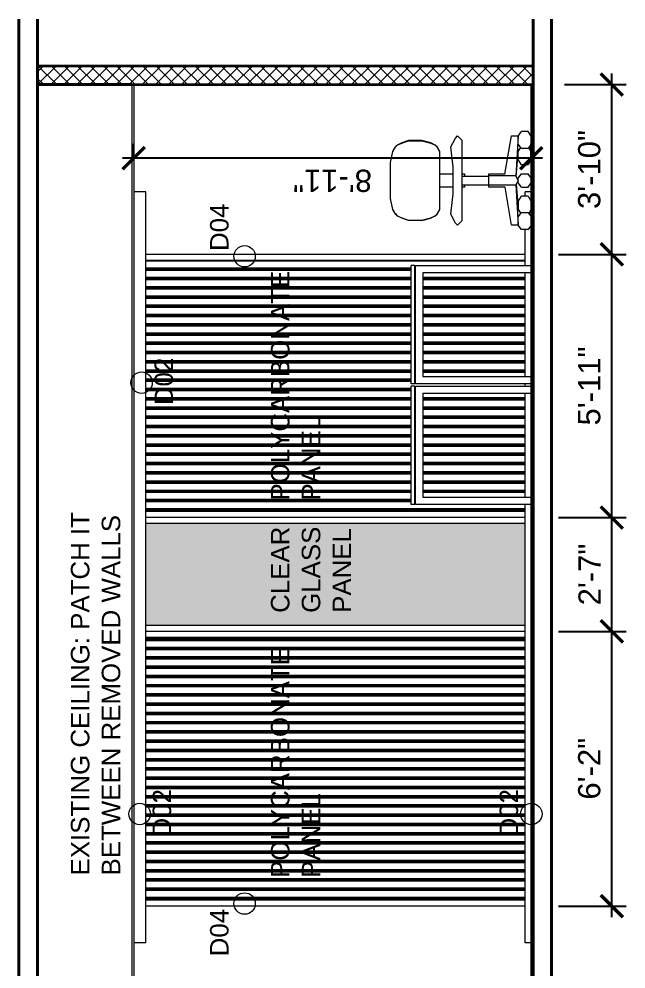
# Model space of a CAD drawing. Extents: x 65572 to 72871, y 30718 to 33858.
# Drawn here: x 65571.6 to 65735.6, y 31748.1 to 32004.8 of the extents above; entities that cross this region are included whole.
import ezdxf

# ---------------------------------------------------------------- set-up
doc = ezdxf.new("R2010")
doc.units = 0
doc.header["$LTSCALE"] = 0.5
doc.header["$MEASUREMENT"] = 0
doc.layers.get('0').update_dxf_attribs({"color": 20, "linetype": 'CONTINUOUS'})
doc.layers.get('DEFPOINTS').update_dxf_attribs({"linetype": 'CONTINUOUS', "lineweight": 5})
doc.layers.add('_KTI_CONTROL', color=7, linetype='CONTINUOUS')
for name, color, linetype, lineweight in [('Annotations', 40, 'CONTINUOUS', 5), ('Framing', 142, 'CONTINUOUS', 13), ('Hatches', 8, 'CONTINUOUS', 5), ('Layout', 154, 'CONTINUOUS', 5), ('Structure', 7, 'CONTINUOUS', 40), ('Viewed', 150, 'CONTINUOUS', 9), ('Walls', 7, 'CONTINUOUS', 35)]:
    doc.layers.add(name, color=color, linetype=linetype, lineweight=lineweight)
doc.styles.get("Standard").update_dxf_attribs({"font": 'arial.ttf'})
doc.dimstyles.new('ARCH', dxfattribs={"dimscale": 96, "dimtxt": 0.0625, "dimasz": 0.0625, "dimexe": 0.04, "dimexo": 0.09375, "dimgap": 0.03125, "dimtad": 1, "dimdec": 0, "dimrnd": 0.0625, "dimzin": 3, "dimdsep": 46, "dimlunit": 4, "dimtxsty": 'Standard', "dimblk1": 'ARCHTICK', "dimblk2": 'ARCHTICK', "dimsah": 1, "dimcen": 0, "dimdle": 0.03125, "dimclrd": 256, "dimclre": 256, "dimclrt": 256, "dimazin": 0, "dimtfac": 1, "dimtdec": 0, "dimtmove": 2, "dimatfit": 3, "dimldrblk": 'OBLIQUE', "dimfxl": 0.3, "dimfxlon": 1, "dimfrac": 2, "dimarcsym": 0})
pattern_1 = [(-180, (0, 0), (3e-16, -2.5), []), (-180, (4e-17, -0.3125), (3e-16, -2.5), []), (-180, (8e-17, -0.625), (3e-16, -2.5), [])]

# ---------------------------------------------------------------- blocks, each defined once
blk = doc.blocks.new('_ArchTick')
at = {"const_width": 0.15}
blk.add_lwpolyline([(-0.5, -0.5), (0.5, 0.5)], dxfattribs=at)
blk = doc.blocks.new('*D25')
at = {"layer": 'Annotations', "linetype": 'ByBlock', "lineweight": -2}
for p, q in [((65602.55, 31967.04), (65602.55, 31970.99)), ((65710, 31967.04), (65710, 31970.99)), ((65713, 31967.15), (65599.55, 31967.15))]:
    blk.add_line(p, q, dxfattribs=at)
at = {"layer": 'DEFPOINTS', "color": 0}
for p in [(65602.55, 31967.15), (65602.55, 31958.04), (65710, 31958.04)]:
    blk.add_point(p, dxfattribs=at)
at = {"layer": 'Annotations', "lineweight": -2, "xscale": 6, "yscale": 6, "zscale": 6, "rotation": 180}
blk.add_blockref('_ArchTick', (65602.55, 31967.15), dxfattribs=at)
at = {"layer": 'Annotations', "lineweight": -2, "xscale": 6, "yscale": 6, "zscale": 6}
blk.add_blockref('_ArchTick', (65710, 31967.15), dxfattribs=at)
at = {"layer": 'Annotations', "insert": (65656.28, 31961.08), "char_height": 6, "attachment_point": 5, "rotation": 180}
blk.add_mtext('8\'-11"', dxfattribs=at)
blk = doc.blocks.new('_Oblique')
at = {"lineweight": -2}
blk.add_line((-0.5, -0.5), (0.5, 0.5), dxfattribs=at)
blk = doc.blocks.new('12fstg01')
at = {"color": 0, "linetype": 'ByBlock'}
for p, q in [((-0.2141, 0.7355), (-0.2014, 0.7609)), ((-0.1998, 0.7609), (-0.2126, 0.7355)), ((-0.2014, 0.7609), (-0.1888, 0.7736)), ((-0.1871, 0.7736), (-0.1998, 0.7609)), ((-0.1651, 0.7862), (-0.1888, 0.7736)), ((-0.1888, 0.7736), (-0.1871, 0.7736)), ((-0.1871, 0.7736), (-0.1651, 0.7862)), ((-0.1651, 0.7862), (-0.1016, 0.799)), ((-0.1016, 0.799), (0.1016, 0.799)), ((0.1016, 0.799), (0.1651, 0.7862)), ((0.1651, 0.7862), (0.1871, 0.7736)), ((0.1651, 0.7862), (0.1886, 0.7736)), ((0.1871, 0.7736), (0.1886, 0.7736)), ((0.1871, 0.7736), (0.1998, 0.7609)), ((0.1886, 0.7736), (0.2014, 0.7609)), ((0.1998, 0.7609), (0.2124, 0.7355)), ((0.2141, 0.7355), (0.2014, 0.7609)), ((-0.2268, 0.6974), (-0.2141, 0.7355)), ((-0.2126, 0.7355), (-0.2252, 0.6974)), ((0.2124, 0.7355), (0.2252, 0.6974)), ((0.2268, 0.6974), (0.2141, 0.7355)), ((-0.2268, 0.6212), (-0.2268, 0.6974)), ((-0.2252, 0.6974), (-0.2252, 0.6212)), ((0.2252, 0.6974), (0.2252, 0.6212)), ((0.2268, 0.6212), (0.2268, 0.6974)), ((-0.2268, 0.6212), (-0.2141, 0.5703)), ((-0.2252, 0.6212), (-0.2126, 0.5703)), ((0.2252, 0.6212), (0.2124, 0.5703)), ((0.2141, 0.5703), (0.2268, 0.6212)), ((-0.2014, 0.545), (-0.2141, 0.5703)), ((-0.2126, 0.5703), (-0.1998, 0.545)), ((-0.2014, 0.545), (-0.1888, 0.5322)), ((-0.1998, 0.545), (-0.1871, 0.5322)), ((0.1998, 0.545), (0.1871, 0.5322)), ((0.1886, 0.5322), (0.2014, 0.545)), ((0.2124, 0.5703), (0.1998, 0.545)), ((0.2014, 0.545), (0.2141, 0.5703)), ((-0.1888, 0.5322), (-0.1871, 0.5322)), ((-0.1871, 0.5322), (-0.1651, 0.5196)), ((-0.1651, 0.5196), (0.1651, 0.5196)), ((-0.0381, 0.4434), (-0.0381, 0.5196)), ((0.0381, 0.5196), (0.0381, 0.4434)), ((0.1651, 0.5196), (0.1871, 0.5322)), ((0.1871, 0.5322), (0.1886, 0.5322)), ((-0.2414, 0.4307), (-0.1906, 0.456)), ((-0.1906, 0.456), (-0.0763, 0.4434)), ((-0.0763, 0.4434), (0.0761, 0.4434)), ((0.0761, 0.4434), (0.1904, 0.456)), ((0.1904, 0.456), (0.2414, 0.4307)), ((-0.2541, 0.4181), (-0.2414, 0.4307)), ((-0.2286, 0.3947), (-0.2541, 0.4181)), ((0.2286, 0.3947), (-0.2286, 0.3947)), ((-0.0381, 0.3798), (-0.0381, 0.3947)), ((-0.0255, 0.3798), (-0.0381, 0.3798)), ((-0.0255, 0.2402), (-0.0255, 0.3926)), ((-0.0255, 0.3926), (0.0253, 0.3926)), ((0.0253, 0.3926), (0.0253, 0.2402)), ((0.0381, 0.3798), (0.0253, 0.3798)), ((0.0381, 0.3947), (0.0381, 0.3798)), ((0.2539, 0.4181), (0.2286, 0.3947)), ((0.2414, 0.4307), (0.2539, 0.4181)), ((-0.0381, 0.2402), (0.0381, 0.2402)), ((-0.0381, 0.149), (-0.0381, 0.2402)), ((-0.027, 0.0888), (-0.027, 0.2402)), ((0.027, 0.0888), (0.027, 0.2402)), ((0.0381, 0.2402), (0.0381, 0.1489)), ((-0.2537, 0.1132), (-0.0368, 0.1492)), ((-0.2537, 0.0751), (-0.2537, 0.1132)), ((0.0352, 0.1494), (0.2537, 0.1132)), ((0.2537, 0.1132), (0.2537, 0.0751)), ((-0.2775, 0.056), (-0.2526, 0.074)), ((-0.2775, 0.0179), (-0.2775, 0.056)), ((-0.0246, 0.0873), (-0.2537, 0.0751)), ((-0.2526, 0.074), (-0.2065, 0.074)), ((-0.2065, 0.074), (-0.1816, 0.056)), ((-0.164, 0.074), (-0.1877, 0.0603)), ((-0.1816, 0.056), (-0.1816, 0.0179)), ((-0.1197, 0.074), (-0.164, 0.074)), ((-0.0213, 0.0856), (-0.1568, 0.0751)), ((-0.1568, 0.0751), (-0.1568, 0.0802)), ((-0.1197, 0.074), (-0.0886, 0.056)), ((-0.0886, 0.0179), (-0.0886, 0.056)), ((-0.0381, 0.056), (-0.0127, 0.074)), ((-0.0381, 0.056), (-0.0381, 0.0179)), ((0, 0.0751), (-0.0246, 0.0873)), ((-0.0127, 0.074), (0.0127, 0.074)), ((0.0244, 0.0873), (0, 0.0751)), ((0.0127, 0.074), (0.0381, 0.056)), ((0.021, 0.0856), (0.1568, 0.0751)), ((0.2537, 0.0751), (0.0244, 0.0873)), ((0.0381, 0.056), (0.0381, 0.0179)), ((0.0886, 0.056), (0.1197, 0.074)), ((0.0886, 0.0179), (0.0886, 0.056)), ((0.1197, 0.074), (0.164, 0.074)), ((0.1568, 0.0751), (0.1568, 0.0802)), ((0.164, 0.074), (0.1874, 0.0603)), ((0.1814, 0.056), (0.2063, 0.074)), ((0.1814, 0.0179), (0.1814, 0.056)), ((0.2063, 0.074), (0.2526, 0.074)), ((0.2526, 0.074), (0.2775, 0.056)), ((0.2775, 0.0179), (0.2775, 0.056)), ((-0.2526, 0), (-0.2775, 0.0179)), ((-0.2065, 0), (-0.2526, 0)), ((-0.1816, 0.0179), (-0.2065, 0)), ((-0.164, 0), (-0.1877, 0.0136)), ((-0.1197, 0), (-0.164, 0)), ((-0.0886, 0.0179), (-0.1197, 0)), ((-0.0381, 0.0179), (-0.0127, 0)), ((-0.0127, 0), (0.0127, 0)), ((0.0127, 0), (0.0381, 0.0179)), ((0.1197, 0), (0.0886, 0.0179)), ((0.1197, 0), (0.164, 0)), ((0.164, 0), (0.1874, 0.0135)), ((0.2063, 0), (0.1814, 0.0179)), ((0.2526, 0), (0.2063, 0)), ((0.2526, 0), (0.2775, 0.0179))]:
    blk.add_line(p, q, dxfattribs=at)
at = {"layer": '_KTI_CONTROL'}
blk.add_polyline3d([(0, 0, 0), (0, 0, 0)], dxfattribs=at)
blk.add_polyline3d([(0, 0, 0), (0, 0, 0)], dxfattribs=at)
blk = doc.blocks.new('*D106')
at = {"layer": 'Annotations', "lineweight": -2}
for p, q in [((65731.76, 31762.08), (65731.76, 31842.31)), ((65717.38, 31839.31), (65735.6, 31839.31)), ((65717.38, 31765.08), (65735.6, 31765.08))]:
    blk.add_line(p, q, dxfattribs=at)
at = {"layer": 'DEFPOINTS', "color": 0}
for p in [(65708.38, 31839.31), (65731.76, 31839.31), (65708.38, 31765.08)]:
    blk.add_point(p, dxfattribs=at)
at = {"layer": 'Annotations', "lineweight": -2, "xscale": 6, "yscale": 6, "zscale": 6}
for p, rotation in [((65731.76, 31839.31), 90), ((65731.76, 31765.08), 270)]:
    blk.add_blockref('_ArchTick', p, dxfattribs=dict(at, rotation=rotation))
at = {"layer": 'Annotations', "insert": (65725.69, 31802.2), "char_height": 6, "attachment_point": 5, "rotation": 90}
blk.add_mtext('6\'-2"', dxfattribs=at)
blk = doc.blocks.new('*D107')
at = {"layer": 'Annotations', "lineweight": -2}
for p, q in [((65731.76, 31836.31), (65731.76, 31873.06)), ((65717.38, 31870.06), (65735.6, 31870.06)), ((65717.38, 31839.31), (65735.6, 31839.31))]:
    blk.add_line(p, q, dxfattribs=at)
at = {"layer": 'DEFPOINTS', "color": 0}
for p in [(65708.38, 31870.06), (65731.76, 31870.06), (65708.38, 31839.31)]:
    blk.add_point(p, dxfattribs=at)
at = {"layer": 'Annotations', "lineweight": -2, "xscale": 6, "yscale": 6, "zscale": 6}
for p, rotation in [((65731.76, 31870.06), 90), ((65731.76, 31839.31), 270)]:
    blk.add_blockref('_ArchTick', p, dxfattribs=dict(at, rotation=rotation))
at = {"layer": 'Annotations', "insert": (65725.75, 31854.68), "char_height": 6, "attachment_point": 5, "rotation": 90}
blk.add_mtext('2\'-7"', dxfattribs=at)
blk = doc.blocks.new('*D108')
at = {"layer": 'Annotations', "lineweight": -2}
for p, q in [((65731.76, 31867.06), (65731.76, 31944.16)), ((65717.38, 31941.16), (65735.6, 31941.16)), ((65717.38, 31870.06), (65735.6, 31870.06))]:
    blk.add_line(p, q, dxfattribs=at)
at = {"layer": 'DEFPOINTS', "color": 0}
for p in [(65708.38, 31941.16), (65731.76, 31941.16), (65708.38, 31870.06)]:
    blk.add_point(p, dxfattribs=at)
at = {"layer": 'Annotations', "lineweight": -2, "xscale": 6, "yscale": 6, "zscale": 6}
for p, rotation in [((65731.76, 31941.16), 90), ((65731.76, 31870.06), 270)]:
    blk.add_blockref('_ArchTick', p, dxfattribs=dict(at, rotation=rotation))
at = {"layer": 'Annotations', "insert": (65725.69, 31905.61), "char_height": 6, "attachment_point": 5, "rotation": 90}
blk.add_mtext('5\'-11"', dxfattribs=at)
blk = doc.blocks.new('*D109')
at = {"layer": 'Annotations', "lineweight": -2}
for p, q in [((65731.76, 31938.16), (65731.76, 31990.02)), ((65719, 31987.02), (65735.6, 31987.02)), ((65717.38, 31941.16), (65735.6, 31941.16))]:
    blk.add_line(p, q, dxfattribs=at)
at = {"layer": 'DEFPOINTS', "color": 0}
for p in [(65710, 31987.02), (65731.76, 31987.02), (65708.38, 31941.16)]:
    blk.add_point(p, dxfattribs=at)
at = {"layer": 'Annotations', "lineweight": -2, "xscale": 6, "yscale": 6, "zscale": 6}
for p, rotation in [((65731.76, 31987.02), 90), ((65731.76, 31941.16), 270)]:
    blk.add_blockref('_ArchTick', p, dxfattribs=dict(at, rotation=rotation))
at = {"layer": 'Annotations', "insert": (65725.69, 31964.09), "char_height": 6, "attachment_point": 5, "rotation": 90}
blk.add_mtext('3\'-10"', dxfattribs=at)

msp = doc.modelspace()

# ---------------------------------------------------------------- hatches: boundary and pattern name
at = {"layer": 'Hatches'}
h = msp.add_hatch(dxfattribs=at)
h.set_pattern_fill('ANSI37', color=256, scale=20, style=0)
h.set_pattern_definition([(135, (65710.0015, 31742.1168), (-1.767767, -1.767767), []), (225, (65710.0015, 31742.1168), (1.767767, -1.767767), [])])
h.paths.add_polyline_path([(65576.562096, 31992.017608), (65576.562096, 31987.019194), (65710.50134, 31987.019194), (65710.50134, 31992.017608)])
at = {"layer": 'Hatches', "linetype": 'ByBlock', "true_color": 0xc9c9c9}
h = msp.add_hatch(dxfattribs=at)
h.set_pattern_fill('PLAST', color=9, scale=10, angle=90, style=0)
h.set_pattern_definition(pattern_1)
h.paths.add_polyline_path([(65605.802821, 31939.533587), (65605.802821, 31871.68011), (65708.377014, 31871.68011), (65708.377014, 31873.560702), (65678.729689, 31873.560702), (65678.729689, 31905.550555), (65708.377014, 31905.550555), (65708.377014, 31906.193067), (65678.729689, 31906.193067), (65678.729689, 31938.18292), (65708.377014, 31938.18292), (65708.377014, 31939.533587)])
h.paths.add_polyline_path([(65677.530069, 31905.550555), (65678.529752, 31905.550555), (65678.529752, 31873.560702), (65677.530069, 31873.560702)], flags=16)
h.paths.add_polyline_path([(65677.530069, 31906.193067), (65677.530069, 31938.18292), (65678.529752, 31938.18292), (65678.529752, 31906.193067)], flags=16)
h.paths.add_polyline_path([(65680.729054, 31903.551189), (65680.729054, 31875.560067), (65708.377014, 31875.560067), (65708.377014, 31903.551189)], flags=16)
h.paths.add_polyline_path([(65680.729054, 31936.183554), (65680.729054, 31908.192433), (65708.377014, 31908.192433), (65708.377014, 31936.183554)], flags=16)
at = {"layer": 'Hatches', "linetype": 'ByBlock', "true_color": 0xa9bbbc}
msp.add_hatch(color=253, dxfattribs=at).paths.add_polyline_path([(65605.802821, 31868.431141), (65605.802821, 31840.934392), (65708.377014, 31840.934392), (65708.377014, 31868.431141)])
at = {"layer": 'Hatches', "linetype": 'ByBlock', "true_color": 0xc9c9c9}
h = msp.add_hatch(dxfattribs=at)
h.set_pattern_fill('PLAST', color=9, scale=10, angle=90, style=0)
h.set_pattern_definition(pattern_1)
h.paths.add_polyline_path([(65605.802821, 31837.685423), (65605.802821, 31766.707937), (65708.377014, 31766.707937), (65708.377014, 31837.685423)])

# ---------------------------------------------------------------- linework, layer by layer
at = {"color": 0}
for p, q in [((65602.553851, 31987.019194), (65602.05401, 31987.019194)), ((65710.50134, 31987.019194), (65602.553851, 31987.019194))]:
    msp.add_line(p, q, dxfattribs=at)
at = {"layer": 'Annotations'}
for centre in [(65632.527583, 31940.652995), (65604.688689, 31906.50374), (65604.174734, 31789.973746), (65710.0051, 31789.973746), (65632.527583, 31765.780513)]:
    msp.add_circle(centre, 2.892978, dxfattribs=at)
at = {"layer": 'Framing'}
for p, q in [((65602.05401, 31987.019194), (65602.05401, 31646.627164)), ((65602.553851, 31987.019194), (65602.553851, 31646.627164)), ((65710.001499, 31646.573358), (65710.001499, 31987.019194))]:
    msp.add_line(p, q, dxfattribs=at)
at = {"layer": 'Layout', "linetype": 'ByBlock'}
for p, q in [((65677.530069, 31906.193067), (65677.530069, 31938.18292)), ((65678.529752, 31938.18292), (65677.530069, 31938.18292)), ((65678.529752, 31906.193067), (65678.529752, 31938.18292)), ((65678.729689, 31906.193067), (65678.729689, 31938.18292)), ((65678.729689, 31906.193067), (65678.729689, 31938.18292)), ((65678.729689, 31938.18292), (65710.001499, 31938.18292)), ((65710.001499, 31936.183554), (65680.729054, 31936.183554)), ((65680.729054, 31936.183554), (65680.729054, 31908.192433)), ((65710.001499, 31936.183554), (65680.729054, 31936.183554)), ((65680.729054, 31936.183554), (65680.729054, 31908.192433)), ((65678.529752, 31906.193067), (65677.530069, 31906.193067)), ((65710.001499, 31906.193067), (65678.729689, 31906.193067)), ((65710.001499, 31906.193067), (65678.729689, 31906.193067)), ((65680.729054, 31908.192433), (65710.001499, 31908.192433)), ((65677.530069, 31873.560702), (65677.530069, 31905.550555)), ((65678.529752, 31905.550555), (65677.530069, 31905.550555)), ((65678.529752, 31873.560702), (65678.529752, 31905.550555)), ((65678.729689, 31873.560702), (65678.729689, 31905.550555)), ((65678.729689, 31873.560702), (65678.729689, 31905.550555)), ((65678.729689, 31905.550555), (65710.001499, 31905.550555)), ((65710.001499, 31903.551189), (65680.729054, 31903.551189)), ((65680.729054, 31903.551189), (65680.729054, 31875.560067)), ((65710.001499, 31903.551189), (65680.729054, 31903.551189)), ((65680.729054, 31903.551189), (65680.729054, 31875.560067)), ((65680.729054, 31875.560067), (65710.001499, 31875.560067)), ((65678.529752, 31873.560702), (65677.530069, 31873.560702)), ((65710.001499, 31873.560702), (65678.729689, 31873.560702)), ((65710.001499, 31873.560702), (65678.729689, 31873.560702))]:
    msp.add_line(p, q, dxfattribs=at)
at = {"layer": 'Structure'}
for p, q in [((65571.562096, 32004.756404), (65571.562096, 31628.376301)), ((65576.562096, 32004.756404), (65576.562096, 31628.376301)), ((65710.50134, 31628.376301), (65710.50134, 32004.756404)), ((65715.50134, 31628.376301), (65715.50134, 32004.756404)), ((65576.562096, 31992.017608), (65576.562096, 31987.019194)), ((65576.562096, 31628.376301), (65576.562096, 31987.019194)), ((65576.562096, 31760.591016), (65576.562096, 31894.048683)), ((65576.562096, 31779.085149), (65576.562096, 31744.096248)), ((65576.562096, 31755.592601), (65576.562096, 31760.591016)), ((65576.562096, 31760.591016), (65576.562096, 31628.376301))]:
    msp.add_line(p, q, dxfattribs=at)
at = {"layer": 'Viewed', "linetype": 'ByBlock'}
for p, q in [((65605.802821, 31958.04085), (65602.553851, 31958.04085)), ((65605.802821, 31755.147967), (65605.802821, 31958.04085)), ((65710.001499, 31958.04085), (65708.377014, 31958.04085)), ((65708.377014, 31956.903411), (65708.377014, 31958.04085)), ((65708.377014, 31956.903411), (65708.377014, 31958.04085)), ((65708.377014, 31938.18292), (65708.377014, 31947.914151)), ((65708.377014, 31941.158072), (65708.377014, 31947.914151)), ((65708.377014, 31941.158072), (65605.802821, 31941.158072)), ((65605.802821, 31939.533587), (65605.802821, 31941.158072)), ((65708.377014, 31939.533587), (65605.802821, 31939.533587)), ((65708.377014, 31939.533587), (65708.377014, 31941.158072)), ((65708.377014, 31908.192433), (65708.377014, 31936.183554)), ((65708.377014, 31905.550555), (65708.377014, 31906.193067)), ((65708.377014, 31875.560067), (65708.377014, 31903.551189)), ((65708.377014, 31755.147967), (65708.377014, 31873.560702)), ((65708.377014, 31871.68011), (65605.802821, 31871.68011)), ((65605.802821, 31870.055625), (65605.802821, 31871.68011)), ((65708.377014, 31870.055625), (65605.802821, 31870.055625)), ((65605.802821, 31868.431141), (65605.802821, 31870.055625)), ((65708.377014, 31870.055625), (65605.802821, 31870.055625)), ((65708.377014, 31870.055625), (65708.377014, 31871.68011)), ((65708.377014, 31870.055625), (65708.377014, 31870.621858)), ((65708.377014, 31868.431141), (65708.377014, 31870.055625)), ((65708.377014, 31868.431141), (65605.802821, 31868.431141)), ((65708.377014, 31840.934392), (65605.802821, 31840.934392)), ((65605.802821, 31839.309908), (65605.802821, 31840.934392)), ((65708.377014, 31839.309908), (65605.802821, 31839.309908)), ((65708.377014, 31839.309908), (65605.802821, 31839.309908)), ((65605.802821, 31837.685423), (65605.802821, 31839.309908)), ((65708.377014, 31839.309908), (65708.377014, 31840.934392)), ((65708.377014, 31839.309908), (65708.377014, 31840.12658)), ((65708.377014, 31837.685423), (65708.377014, 31839.309908)), ((65708.377014, 31837.685423), (65605.802821, 31837.685423)), ((65708.377014, 31766.707937), (65605.802821, 31766.707937)), ((65605.802821, 31765.083452), (65605.802821, 31766.707937)), ((65708.377014, 31765.083452), (65605.802821, 31765.083452)), ((65708.377014, 31765.083452), (65708.377014, 31766.707937)), ((65708.377014, 31755.147967), (65708.377014, 31765.978608)), ((65605.802821, 31755.147967), (65602.553851, 31755.147967)), ((65710.001499, 31755.147967), (65708.377014, 31755.147967))]:
    msp.add_line(p, q, dxfattribs=at)
at = {"layer": 'Walls'}
for p, q in [((65710.50134, 31992.017608), (65576.562096, 31992.017608)), ((65602.05401, 31987.019194), (65576.562096, 31987.019194)), ((65576.562096, 31987.019194), (65710.50134, 31987.019194))]:
    msp.add_line(p, q, dxfattribs=at)

# ---------------------------------------------------------------- block references
at = {"layer": 'Layout', "linetype": 'ByBlock', "xscale": 47.58705652932135, "yscale": 47.58705652932135, "zscale": 47.58705652932135, "rotation": 89.99999999999999}
msp.add_blockref('12fstg01', (65710.001499, 31961.118155), dxfattribs=at)

# ---------------------------------------------------------------- texts
at = {"layer": 'Annotations', "char_height": 5, "rotation": 90}
for s, insert, width, attachment_point in [('{D04}', (65623.189039, 31942.071146), 60.99887021, 1), ('{POLYCARBONATE PANEL }', (65639.642646, 31874.644793), 60.99887021, 1), ('{D02}', (65608.191424, 31900.42192), 60.99887021, 1), ('EXISTING CEILING: PATCH IT BETWEEN REMOVED WALLS ', (65585.584934, 31773.360661), 122.68456433, 1), ('{CLEAR\\PGLASS\\PPANEL }', (65639.642646, 31844.310812), 60.99887021, 1), ('{POLYCARBONATE PANEL }', (65639.642646, 31772.708507), 60.99887021, 1), ('{D02}', (65607.67747, 31783.891926), 60.99887021, 1), ('{D02}', (65706.502365, 31783.891926), 60.99887021, 7), ('{D04}', (65623.189039, 31751.516067), 60.99887021, 1)]:
    msp.add_mtext(s, dxfattribs=dict(at, insert=insert, width=width, attachment_point=attachment_point))

# ---------------------------------------------------------------- dimensions: what is measured, and where the dimension line sits
at = {"layer": 'Annotations'}
for base, p1, p2, picture, middle in [((65731.75756, 31987.019194), (65708.377014, 31941.158072), (65710.001499, 31987.019194), '*D109', (65725.69456, 31964.088633)), ((65731.75756, 31941.158072), (65708.377014, 31870.055625), (65708.377014, 31941.158072), '*D108', (65725.69456, 31905.606849)), ((65731.75756, 31870.055625), (65708.377014, 31839.309908), (65708.377014, 31870.055625), '*D107', (65725.74556, 31854.682766)), ((65731.75756, 31839.309908), (65708.377014, 31765.083452), (65708.377014, 31839.309908), '*D106', (65725.69456, 31802.19668))]:
    dim = msp.add_linear_dim(base=base, p1=p1, p2=p2, angle=90, dimstyle='ARCH', dxfattribs=at)
    dim.commit()
    dim.dimension.update_dxf_attribs({"geometry": picture, "text_midpoint": middle})
at = {"layer": 'Annotations', "linetype": 'ByBlock'}
dim = msp.add_linear_dim(base=(65602.553851, 31967.147468), p1=(65710.001499, 31958.04085), p2=(65602.553851, 31958.04085), angle=180, dimstyle='ARCH', dxfattribs=at)
dim.commit()
dim.dimension.update_dxf_attribs({"geometry": '*D25', "text_midpoint": (65656.277675, 31961.084468)})

doc.saveas('drawing.dxf')
